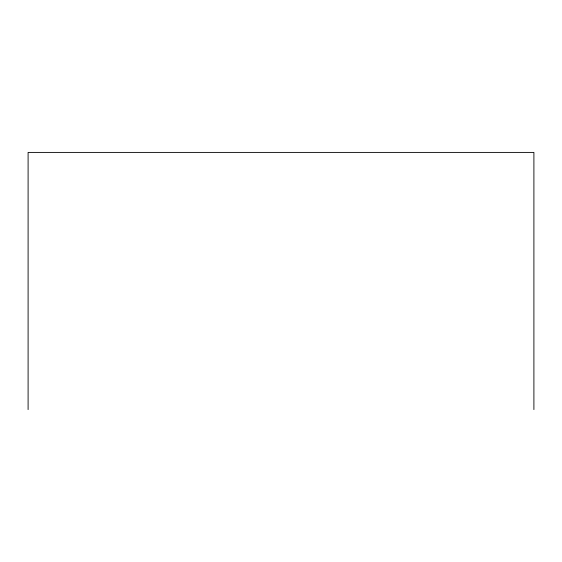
<?xml version="1.0" encoding="UTF-8"?>
<svg xmlns="http://www.w3.org/2000/svg" width="562" height="562" viewBox="0 0 562 562"><rect width="100%" height="100%" fill="white"/><g stroke="black" fill="none" stroke-linecap="round" stroke-linejoin="round"><path stroke-width="0.84" d="M533.9 409.593L533.9 152.407L28.1 152.407L28.1 409.593"/></g></svg>
